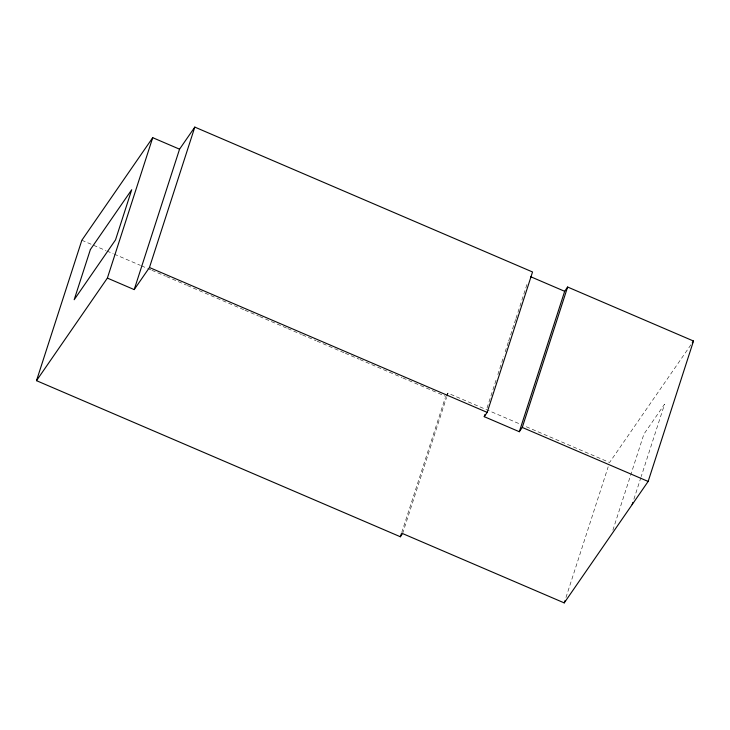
<?xml version="1.0" encoding="UTF-8"?>
<svg xmlns="http://www.w3.org/2000/svg" width="730" height="730" viewBox="0 0 730 730"><rect width="100%" height="100%" fill="white"/><g stroke="black" fill="none" stroke-linecap="round" stroke-linejoin="round"><path stroke-width="0.55" stroke-dasharray="3.65 2.74" d="M401.765 532.444L445.373 397.43M402.586 533.557L446.541 397.467M446.888 396.381L447.937 393.141L519.897 424.011M487.029 408.024L496.446 378.87M497.842 374.545L503.773 356.185M505.169 351.86L508.308 342.142M508.655 341.065L515.635 319.457M515.982 318.38L527.498 282.738M565.969 597.496L608.181 466.808M612.871 530.199L643.906 434.131L664.574 404.21L641.214 476.535M633.895 499.201L640.867 477.612M446.276 395.55L447.937 393.141M690.918 344.77L609.577 462.482L525.107 426.247M81.851 240.252L105.905 250.573M106.945 251.02L113.223 253.712M114.263 254.159L140.406 265.373M141.456 265.82L146.675 268.065M147.725 268.512L150.864 269.863M151.904 270.31L165.5 276.141M166.549 276.588L186.415 285.111M187.455 285.558L243.92 309.776M244.97 310.232L258.557 316.063M259.606 316.51L286.79 328.171M287.839 328.619L301.426 334.45M302.476 334.897L316.072 340.727M317.112 341.175L344.295 352.836M345.345 353.293L358.941 359.123M359.981 359.571L401.81 377.51M402.851 377.957L437.361 392.758M438.401 393.205L445.72 396.353"/><path stroke-width="1.09" d="M36.5 380.668L81.851 240.252L152.725 137.678L179.553 149.185L194.81 127.102L532.544 271.98L487.193 412.395L484.236 416.666L519.322 431.722L522.269 427.442L567.621 287.027L693.5 341.029L648.149 481.444L564.226 602.898L402.586 533.557L400.368 536.76L36.5 380.668L107.374 278.094L152.725 137.678M107.374 278.094L134.201 289.6L179.553 149.185M134.201 289.6L149.458 267.518L194.81 127.102M400.368 536.76L401.418 533.52M484.236 416.666L484.939 414.512M519.322 431.722L564.673 291.307L567.621 287.027M564.226 602.898L564.929 600.735M632.153 504.594L632.846 502.432M692.213 342.899L693.5 341.029M530.619 276.697L564.673 291.307M149.458 267.518L487.193 412.395M522.269 427.442L648.149 481.444M90.383 249.541L74.177 299.729L115.522 239.896L131.728 189.709L90.383 249.541"/></g></svg>
